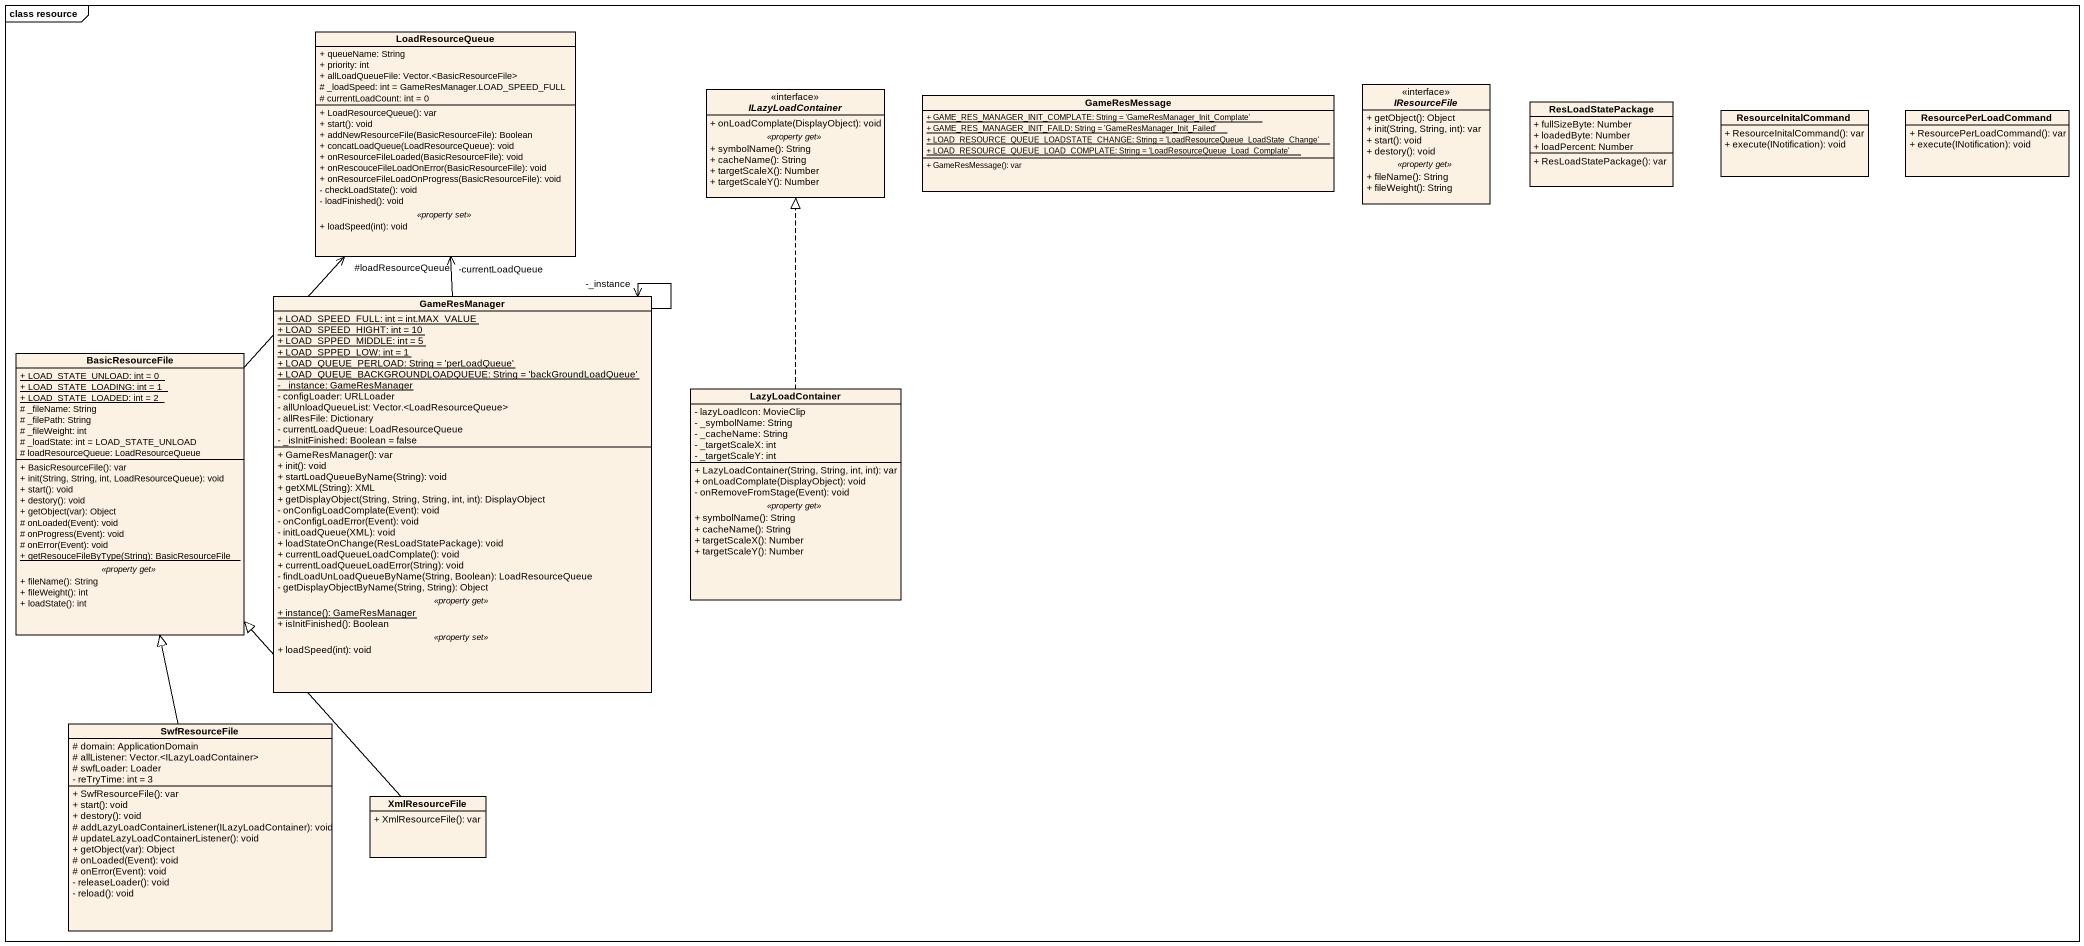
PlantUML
@startuml
mainframe class resource
hide circle
hide empty members
skinparam classAttributeIconSize 0
class LoadResourceQueue {
  + queueName: String
  + priority: int
  + allLoadQueueFile: Vector.<BasicResourceFile>
  # _loadSpeed: int = GameResManager.LOAD_SPEED_FULL
  # currentLoadCount: int = 0
  --
  + LoadResourceQueue(): var
  + start(): void
  + addNewResourceFile(BasicResourceFile): Boolean
  + concatLoadQueue(LoadResourceQueue): void
  + onResourceFileLoaded(BasicResourceFile): void
  + onRescouceFileLoadOnError(BasicResourceFile): void
  + onResourceFileLoadOnProgress(BasicResourceFile): void
  - checkLoadState(): void
  - loadFinished(): void
  .. <<property set>> ..
  + loadSpeed(int): void
}
interface ILazyLoadContainer <<interface>> {
  + onLoadComplate(DisplayObject): void
  .. <<property get>> ..
  + symbolName(): String
  + cacheName(): String
  + targetScaleX(): Number
  + targetScaleY(): Number
}
class GameResMessage {
  {static} + GAME_RES_MANAGER_INIT_COMPLATE: String = 'GameResManager_Init_Complate'
  {static} + GAME_RES_MANAGER_INIT_FAILD: String = 'GameResManager_Init_Failed'
  {static} + LOAD_RESOURCE_QUEUE_LOADSTATE_CHANGE: String = 'LoadResourceQueue_LoadState_Change'
  {static} + LOAD_RESOURCE_QUEUE_LOAD_COMPLATE: String = 'LoadResourceQueue_Load_Complate'
  + GameResMessage(): var
}
interface IResourceFile <<interface>> {
  + getObject(): Object
  + init(String, String, int): var
  + start(): void
  + destory(): void
  .. <<property get>> ..
  + fileName(): String
  + fileWeight(): String
}
class ResLoadStatePackage {
  + fullSizeByte: Number
  + loadedByte: Number
  + loadPercent: Number
  + ResLoadStatePackage(): var
}
class ResourceInitalCommand {
  + ResourceInitalCommand(): var
  + execute(INotification): void
}
class ResourcePerLoadCommand {
  + ResourcePerLoadCommand(): var
  + execute(INotification): void
}
class GameResManager {
  {static} + LOAD_SPEED_FULL: int = int.MAX_VALUE
  {static} + LOAD_SPEED_HIGHT: int = 10
  {static} + LOAD_SPPED_MIDDLE: int = 5
  {static} + LOAD_SPPED_LOW: int = 1
  {static} + LOAD_QUEUE_PERLOAD: String = 'perLoadQueue'
  {static} + LOAD_QUEUE_BACKGROUNDLOADQUEUE: String = 'backGroundLoadQueue'
  {static} - _instance: GameResManager
  - configLoader: URLLoader
  - allUnloadQueueList: Vector.<LoadResourceQueue>
  - allResFile: Dictionary
  - currentLoadQueue: LoadResourceQueue
  - _isInitFinished: Boolean = false
  --
  + GameResManager(): var
  + init(): void
  + startLoadQueueByName(String): void
  + getXML(String): XML
  + getDisplayObject(String, String, String, int, int): DisplayObject
  - onConfigLoadComplate(Event): void
  - onConfigLoadError(Event): void
  - initLoadQueue(XML): void
  + loadStateOnChange(ResLoadStatePackage): void
  + currentLoadQueueLoadComplate(): void
  + currentLoadQueueLoadError(String): void
  - findLoadUnLoadQueueByName(String, Boolean): LoadResourceQueue
  - getDisplayObjectByName(String, String): Object
  .. <<property get>> ..
  {static} + instance(): GameResManager
  + isInitFinished(): Boolean
  .. <<property set>> ..
  + loadSpeed(int): void
}
class BasicResourceFile {
  {static} + LOAD_STATE_UNLOAD: int = 0
  {static} + LOAD_STATE_LOADING: int = 1
  {static} + LOAD_STATE_LOADED: int = 2
  # _fileName: String
  # _filePath: String
  # _fileWeight: int
  # _loadState: int = LOAD_STATE_UNLOAD
  # loadResourceQueue: LoadResourceQueue
  --
  + BasicResourceFile(): var
  + init(String, String, int, LoadResourceQueue): void
  + start(): void
  + destory(): void
  + getObject(var): Object
  # onLoaded(Event): void
  # onProgress(Event): void
  # onError(Event): void
  {static} + getResouceFileByType(String): BasicResourceFile
  .. <<property get>> ..
  + fileName(): String
  + fileWeight(): int
  + loadState(): int
}
class LazyLoadContainer {
  - lazyLoadIcon: MovieClip
  - _symbolName: String
  - _cacheName: String
  - _targetScaleX: int
  - _targetScaleY: int
  --
  + LazyLoadContainer(String, String, int, int): var
  + onLoadComplate(DisplayObject): void
  - onRemoveFromStage(Event): void
  .. <<property get>> ..
  + symbolName(): String
  + cacheName(): String
  + targetScaleX(): Number
  + targetScaleY(): Number
}
class SwfResourceFile {
  # domain: ApplicationDomain
  # allListener: Vector.<ILazyLoadContainer>
  # swfLoader: Loader
  - reTryTime: int = 3
  + SwfResourceFile(): var
  + start(): void
  + destory(): void
  # addLazyLoadContainerListener(ILazyLoadContainer): void
  # updateLazyLoadContainerListener(): void
  + getObject(var): Object
  # onLoaded(Event): void
  # onError(Event): void
  - releaseLoader(): void
  - reload(): void
}
class XmlResourceFile {
  + XmlResourceFile(): var
}
GameResManager -up-> "-currentLoadQueue" LoadResourceQueue
GameResManager --> "-_instance" GameResManager
BasicResourceFile -up-> "#loadResourceQueue" LoadResourceQueue
LazyLoadContainer .up.|> ILazyLoadContainer
SwfResourceFile -up-|> BasicResourceFile
XmlResourceFile -up-|> BasicResourceFile
@enduml
